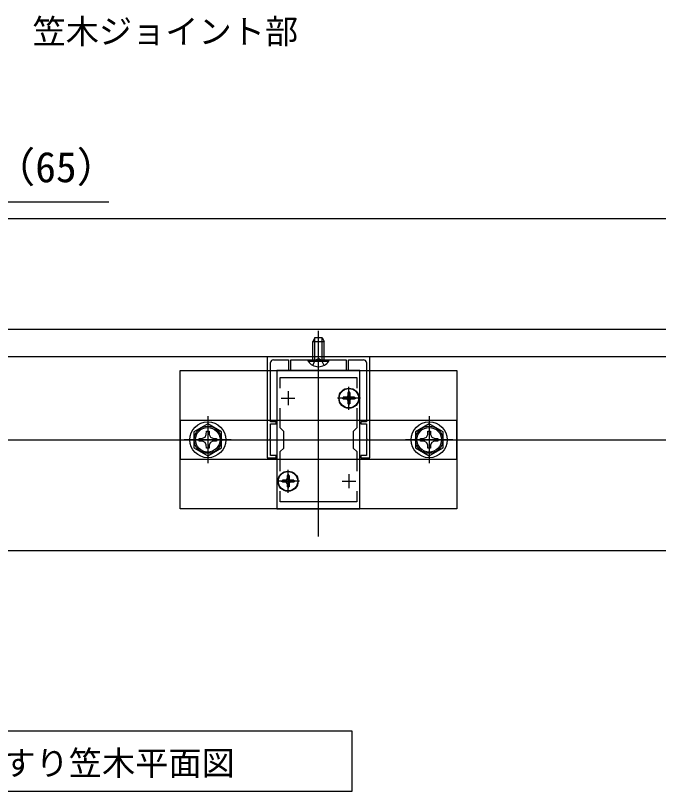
# Model space of a CAD drawing. Units: millimetres, scale not verified. Extents: x -875 to 875, y -1300 to 1292.
# Drawn here: x 162.5 to 394.8, y 426.1 to 706.6 of the extents above; entities that cross this region are included whole.
import ezdxf
from ezdxf.enums import TextEntityAlignment as Align

# ---------------------------------------------------------------- set-up
doc = ezdxf.new("R2010")
doc.units = ezdxf.units.MM
doc.header["$LTSCALE"] = 8
for name, color, linetype in [('0-1_USER1', 3, 'Continuous'), ('0-2_YKK_11', 7, 'Continuous'), ('0-3_YKK_12', 2, 'Continuous'), ('0-4_YKK_13', 4, 'Continuous'), ('0-5_YKK_D', 6, 'Continuous'), ('0-7_YSS_K', 3, 'Continuous')]:
    doc.layers.add(name, color=color, linetype=linetype)
doc.styles.add('ＭＳ ゴシック', font='')
doc.styles.get('ＭＳ ゴシック').set_extended_font_data('MS Gothic')

msp = doc.modelspace()

# ---------------------------------------------------------------- linework, layer by layer
at = {"layer": '0-1_USER1'}
msp.add_lwpolyline([(143.415, 434.007), (143.415, 448.007), (284.036, 448.007), (284.036, 426.125), (143.415, 426.125)], close=True, dxfattribs=at)
at = {"layer": '0-2_YKK_11'}
for p, q in [((261, 570.758), (261, 565.758)), ((283, 570.758), (283, 565.758)), ((258.5, 568.258), (263.5, 568.258)), ((280.5, 568.258), (285.5, 568.258)), ((261, 540.758), (261, 535.758)), ((283, 540.758), (283, 535.758)), ((258.5, 538.258), (263.5, 538.258)), ((280.5, 538.258), (285.5, 538.258))]:
    msp.add_line(p, q, dxfattribs=at)
for points in [[(290.5, 583.258), (253.5, 583.258), (253.5, 546.758), (256.7, 546.758), (256.7, 547.558), (254.7, 547.558), (254.7, 552.8), (254.58, 552.983), (254.58, 553.533), (254.7, 553.717), (254.7, 558.958), (256.7, 558.958), (256.7, 559.758), (254.7, 559.758), (254.7, 581.158)], [(255.7, 582.158), (261.2, 582.158), (261.2, 578.258), (262, 578.258), (262, 582.158), (271.542, 582.158), (271.725, 582.278), (272.275, 582.278), (272.458, 582.158), (282, 582.158), (282, 578.258), (282.8, 578.258), (282.8, 582.158), (288.3, 582.158)], [(289.3, 581.158), (289.3, 559.758), (287.3, 559.758), (287.3, 558.958), (289.3, 558.958), (289.3, 553.717), (289.42, 553.533), (289.42, 552.983), (289.3, 552.8), (289.3, 547.558), (287.3, 547.558), (287.3, 546.758), (290.5, 546.758), (290.5, 583.258)], [(258.2, 571.892), (258.2, 575.758), (285.8, 575.758), (285.8, 571.892)], [(258.2, 541.892), (258.2, 548.958), (259.5, 550.258), (259.5, 556.258), (258.2, 557.558), (258.2, 564.625)], [(285.8, 564.625), (285.8, 557.558), (284.5, 556.258), (284.5, 550.258), (285.8, 548.958), (285.8, 541.892)], [(285.8, 534.625), (285.8, 530.758), (258.2, 530.758), (258.2, 534.625)]]:
    msp.add_lwpolyline(points, dxfattribs=at)
msp.add_lwpolyline([(257, 578.258), (257, 528.258), (287, 528.258), (287, 578.258)], close=True, dxfattribs=at)
for centre, start, end in [((255.7, 581.158), 90.00001, 179.99999), ((288.3, 581.158), 0.00001, 89.99999)]:
    msp.add_arc(centre, 1, start, end, dxfattribs=at)
at = {"layer": '0-3_YKK_12'}
msp.add_line((272, 518.258), (272, 588.258), dxfattribs=at)
for points in [[(-8, 633.258), (467, 633.258), (467, 595.253)], [(467, 595.253), (467, 583.258), (31.011, 583.258), (-8, 583.258), (-8, 633.258)], [(117, 593.258), (457, 593.258), (469.5, 593.258)], [(117, 513.258), (457, 513.258), (469.5, 513.258)]]:
    msp.add_lwpolyline(points, dxfattribs=at)
at = {"layer": '0-4_YKK_13'}
for p, q in [((272, 577.158), (272, 592.658)), ((270.7, 590.158), (270, 588.758)), ((270.654, 582.158), (270.654, 590.067)), ((270.7, 590.158), (273.3, 590.158)), ((273.3, 590.158), (274, 588.758)), ((273.346, 582.158), (273.346, 590.067)), ((274, 582.158), (274, 588.758)), ((268.25, 581.649), (268.25, 582.158)), ((268.25, 582.158), (275.75, 582.158)), ((283, 564.108), (283, 572.408)), ((283.35, 570.308), (282.65, 570.308)), ((282.65, 570.308), (282.65, 569.108)), ((283.35, 570.308), (283.35, 569.108)), ((287.15, 568.258), (278.85, 568.258)), ((280.95, 568.608), (280.95, 567.908)), ((282.15, 568.608), (280.95, 568.608)), ((282.15, 567.908), (280.95, 567.908)), ((282.65, 567.408), (282.65, 566.208)), ((283.35, 567.408), (283.35, 566.208)), ((285.05, 568.608), (283.85, 568.608)), ((285.05, 567.908), (283.85, 567.908)), ((285.05, 568.608), (285.05, 567.908)), ((283.35, 566.208), (282.65, 566.208)), ((232, 561.758), (232, 544.758)), ((312, 561.758), (312, 544.758)), ((231.477, 555.112), (231.499, 556.358)), ((311.477, 555.112), (311.499, 556.358)), ((240.5, 553.258), (223.5, 553.258)), ((320.5, 553.258), (303.5, 553.258)), ((261, 534.108), (261, 542.408)), ((258.95, 538.608), (258.95, 537.908)), ((260.15, 538.608), (258.95, 538.608)), ((261.35, 540.308), (260.65, 540.308)), ((260.65, 540.308), (260.65, 539.108)), ((261.35, 540.308), (261.35, 539.108)), ((263.05, 538.608), (261.85, 538.608)), ((263.05, 538.608), (263.05, 537.908)), ((265.15, 538.258), (256.85, 538.258)), ((260.15, 537.908), (258.95, 537.908)), ((260.65, 537.408), (260.65, 536.208)), ((261.35, 536.208), (260.65, 536.208)), ((261.35, 537.408), (261.35, 536.208)), ((263.05, 537.908), (261.85, 537.908))]:
    msp.add_line(p, q, dxfattribs=at)
for points in [[(270, 582.158), (270, 588.758), (274, 588.758)], [(268.25, 581.649), (275.75, 581.649), (275.75, 582.158)], [(269.95, 580.149), (270.855, 582.005), (272, 582.613)], [(274.05, 580.149), (273.145, 582.005), (272, 582.613)], [(231.499, 556.358), (232.501, 556.358), (232.523, 555.112)], [(311.499, 556.358), (312.501, 556.358), (312.523, 555.112)], [(230.146, 552.735), (228.9, 552.757), (228.9, 553.76), (230.146, 553.782)], [(230.146, 553.782), (231.015, 554.243), (231.477, 555.112)], [(231.477, 551.405), (231.015, 552.273), (230.146, 552.735)], [(232.523, 555.112), (232.985, 554.243), (233.854, 553.782)], [(233.854, 552.735), (232.985, 552.273), (232.523, 551.405)], [(233.854, 553.782), (235.1, 553.76), (235.1, 552.757), (233.854, 552.735)], [(310.146, 552.735), (308.9, 552.757), (308.9, 553.76), (310.146, 553.782)], [(310.146, 553.782), (311.015, 554.243), (311.477, 555.112)], [(311.477, 551.405), (311.015, 552.273), (310.146, 552.735)], [(312.523, 555.112), (312.985, 554.243), (313.854, 553.782)], [(313.854, 552.735), (312.985, 552.273), (312.523, 551.405)], [(313.854, 553.782), (315.1, 553.76), (315.1, 552.757), (313.854, 552.735)], [(232.523, 551.405), (232.501, 550.158), (231.499, 550.158), (231.477, 551.405)], [(312.523, 551.405), (312.501, 550.158), (311.499, 550.158), (311.477, 551.405)]]:
    msp.add_lwpolyline(points, dxfattribs=at)
for points in [[(322, 578.258), (322, 528.258), (222, 528.258), (222, 578.258)], [(222, 546.258), (322, 546.258), (322, 560.258), (222, 560.258)], [(237, 556.145), (232, 559.032), (227, 556.145), (227, 550.372), (232, 547.485), (237, 550.372)], [(317, 556.145), (312, 559.032), (307, 556.145), (307, 550.372), (312, 547.485), (317, 550.372)]]:
    msp.add_lwpolyline(points, close=True, dxfattribs=at)
for centre, radius in [((283, 568.258), 3.65), ((283, 568.258), 3.5), ((232, 553.258), 6.5), ((232, 553.258), 4.907), ((312, 553.258), 6.5), ((312, 553.258), 4.907), ((232, 553.258), 4.432), ((312, 553.258), 4.432), ((261, 538.258), 3.65), ((261, 538.258), 3.5)]:
    msp.add_circle(centre, radius, dxfattribs=at)
for centre, radius, start, end in [((272, 584.185), 4.527, 214.06671, 325.93329), ((282.15, 569.108), 0.5, 270, 0), ((282.15, 567.408), 0.5, 0, 90), ((283.85, 569.108), 0.5, 180, 270), ((283.85, 567.408), 0.5, 90, 180), ((260.15, 539.108), 0.5, 270, 0), ((261.85, 539.108), 0.5, 180, 270), ((260.15, 537.408), 0.5, 0, 90), ((261.85, 537.408), 0.5, 90, 180)]:
    msp.add_arc(centre, radius, start, end, dxfattribs=at)
at = {"layer": '0-5_YKK_D'}
msp.add_lwpolyline([(97.5, 639.243), (146.5, 639.243), (196.277, 639.243)], dxfattribs=at)
at = {"layer": '0-7_YSS_K'}
msp.add_line((72, 553.258), (525, 553.258), dxfattribs=at)

# ---------------------------------------------------------------- texts
at = {"layer": '0-1_USER1', "style": 'ＭＳ ゴシック'}
for s, p in [('笠木ジョイント部', (168.666, 693.811)), ('手すり笠木平面図', (145.778, 429.351))]:
    msp.add_text(s, height=8.798, dxfattribs=at).set_placement(p, align=Align.BOTTOM_LEFT)
at = {"layer": '0-5_YKK_D', "style": 'ＭＳ ゴシック'}
msp.add_text('（65）', height=11, dxfattribs=at).set_placement((154.646, 643.033), align=Align.BOTTOM_LEFT)

doc.saveas('drawing.dxf')
